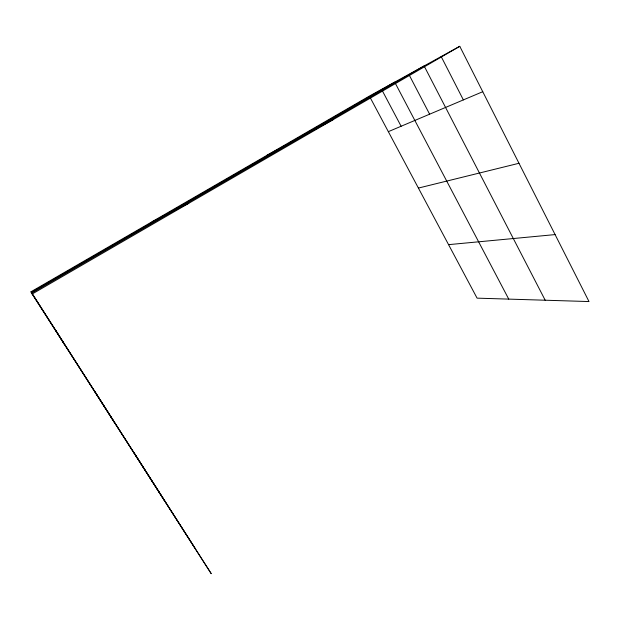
<?xml version="1.0" encoding="UTF-8"?>
<svg xmlns="http://www.w3.org/2000/svg" width="620" height="620" viewBox="0 0 620 620"><rect width="100%" height="100%" fill="white"/><g stroke="black" fill="none" stroke-linecap="round" stroke-linejoin="round"><path stroke-width="0.93" d="M31.698 293.113L424.119 65.945L545.189 300.219M459.769 46.314L369.373 96.085L31 291.764L211.242 573.686L32.17 294.019L459.769 46.314L589 301.553L477.082 298.15L370.279 97.774M266.794 155.403L333.335 119.559M152.14 221.704L188.767 203.306M388.337 131.657L482.755 91.706M418.407 188.069L518.994 163.277M448.57 244.652L555.094 234.593M194.781 547.817L31.318 292.377L394.715 82.127L508.741 299.111M133.354 451.639L164.61 500.859M94.48 390.918L114.677 422.879M55.591 330.173L64.278 344.17M382.478 91.031L401.125 126.248M409.293 75.191L429.621 114.189M31 291.764L32.17 294.019M441.177 56.552L463.365 99.905"/></g></svg>
